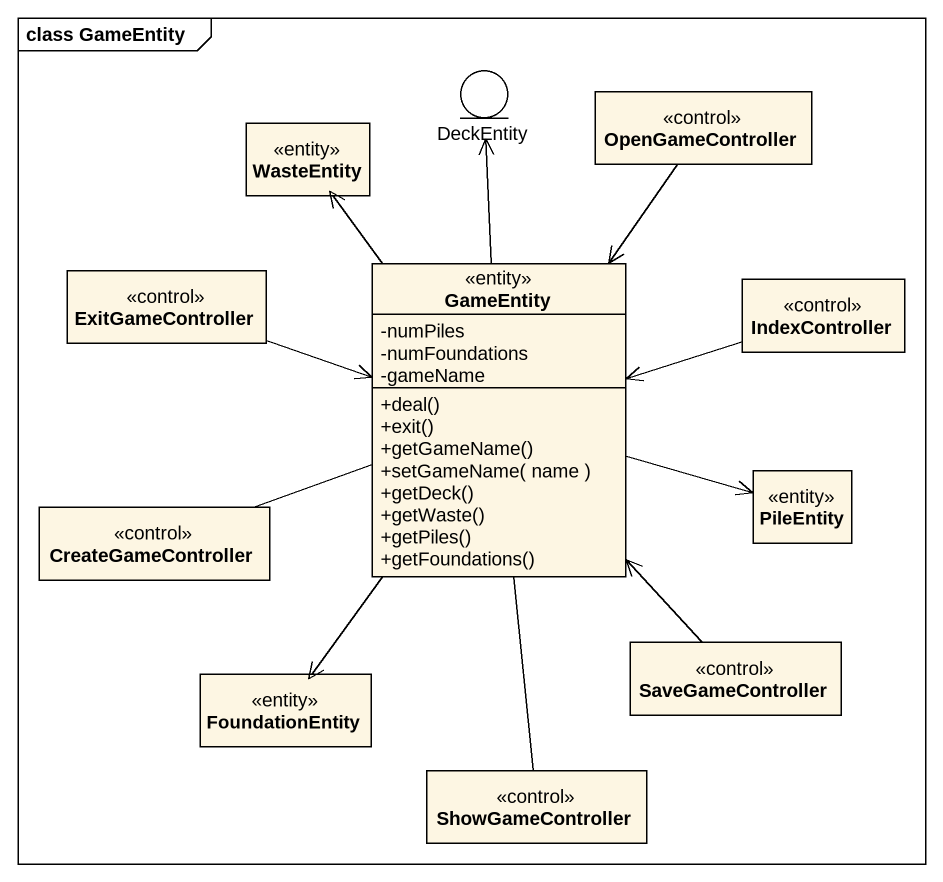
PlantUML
@startuml
mainframe class GameEntity
allowmixing
hide circle
hide empty members
skinparam classAttributeIconSize 0
entity DeckEntity
class OpenGameController <<control>>
class WasteEntity <<entity>>
class GameEntity <<entity>> {
  -numPiles
  -numFoundations
  -gameName
  +deal()
  +exit()
  +getGameName()
  +setGameName( name )
  +getDeck()
  +getWaste()
  +getPiles()
  +getFoundations()
}
class ExitGameController <<control>>
class IndexController <<control>>
class PileEntity <<entity>>
class CreateGameController <<control>>
class SaveGameController <<control>>
class FoundationEntity <<entity>>
class ShowGameController <<control>>
OpenGameController --> GameEntity
OpenGameController -- GameEntity
GameEntity -up-> DeckEntity
GameEntity -up-> WasteEntity
GameEntity -right-> PileEntity
GameEntity --> FoundationEntity
ExitGameController -right- GameEntity
ExitGameController -right-> GameEntity
IndexController -left-> GameEntity
CreateGameController -right- GameEntity
SaveGameController -up- GameEntity
SaveGameController -up-> GameEntity
ShowGameController -up- GameEntity
@enduml
